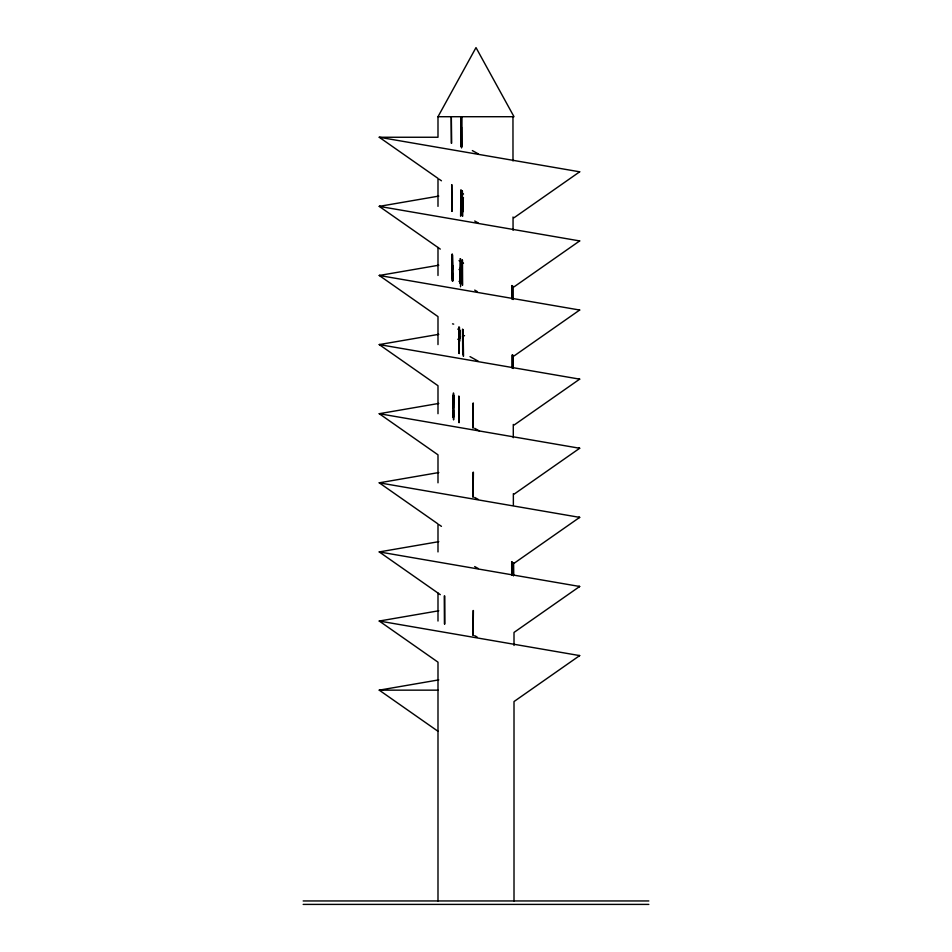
<?xml version="1.0" encoding="UTF-8"?>
<svg xmlns="http://www.w3.org/2000/svg" width="952" height="952" viewBox="0 0 952 952"><rect width="100%" height="100%" fill="white"/><g stroke="black" fill="none" stroke-linecap="round" stroke-linejoin="round"><path stroke-width="1.43" d="M444.822 624.036L444.822 596.095M452.355 278.9L452.355 273.153M453.176 395.318L453.259 408.348L453.711 395.163M512.473 568.475L512.473 564.12M473.18 610.518L473.061 635.496L473.394 610.565M511.902 298.738L511.95 285.517M511.938 567.273L511.95 564.322M460.102 336.484L460.137 330.582M460.447 281.899L460.53 267.143M460.542 286.814L460.697 258.98M460.935 215.021L461.065 190.114M459.138 422.664L458.816 395.984L458.816 422.45M459.804 341.042L459.84 336.615M459.209 353.597L459.471 327.286M459.887 283.446L460.113 258.611M473.311 403.208L473.061 428.162L473.061 403.172M460.601 216.282L460.911 190.007M473.406 472.335L473.061 497.277L473.061 472.275M460.958 144.894L461.268 127.092M460.899 146.418L461.458 116.715L461.815 146.608M437.991 116.715L476 47.6L514.009 116.715L437.991 116.715L437.991 137.255L379.241 137.255L437.991 178.381L437.991 206.37M514.009 217.77L579.673 171.812L379.241 137.255M514.009 286.885L579.673 240.927L379.241 206.37L440.288 249.103M514.009 355.988L579.673 310.031L379.241 275.473L437.991 316.599L437.991 344.588M514.009 425.104L579.673 379.146L379.241 344.588L437.991 385.715L437.991 413.703M514.009 494.219L579.673 448.261L379.241 413.703L437.991 454.83L437.991 482.819M514.009 563.334L579.673 517.376L379.241 482.819L437.991 523.933L437.991 551.922M461.458 199.087L463.517 197.945M459.007 269.559L461.458 268.202M457.781 339.352L460.232 337.996M462.493 336.734L464.54 335.592M438.777 196.1L379.241 206.37L380.205 206.37M578.709 171.979L579.673 171.812L578.709 171.812M438.777 265.215L379.241 275.473L380.205 275.473M578.709 241.082L579.673 240.927L578.709 240.927M438.777 334.33L379.241 344.588L380.205 344.588M578.709 310.197L579.673 310.031L578.709 310.031M438.777 403.434L379.241 413.703L380.205 413.703M578.709 379.312L579.673 379.146L578.709 379.146M438.777 472.549L379.241 482.819L380.205 482.819M578.709 448.428L579.673 448.261L578.709 448.261M438.777 541.664L379.241 551.922L440.288 594.667M578.709 517.531L579.673 517.376L578.709 517.376M438.777 610.779L379.241 621.037L437.991 662.164L437.991 900.949M578.709 586.646L579.673 586.48L514.009 632.437L514.009 645.468M437.991 731.279L379.241 690.152L438.777 679.883M578.709 655.761L579.673 655.595L514.009 701.553L514.009 900.949M452.355 270.273L452.914 265.846M380.205 551.922L379.241 551.922L579.673 586.48L578.709 586.48M380.205 621.037L379.241 621.037L579.673 655.595L578.709 655.595M379.241 690.152L437.991 690.152M303.176 900.949L648.824 900.949M303.176 904.4L648.824 904.4M452.509 323.858L453.699 324.132M472.347 150.583L478.261 153.867M461.458 192.911L463.517 194.053M474.679 220.995L478.261 222.982M459.007 260.658L463.517 263.168M459.007 281.399L461.458 282.756M474.679 290.098L477.071 291.431M457.781 329.094L460.232 330.451M470.014 356.619L478.261 361.201M474.679 428.329L479.451 430.982M474.679 497.444L478.261 499.431M474.679 566.547L478.261 568.546M474.679 635.662L477.071 636.995M439.146 179.178L441.442 180.797M439.146 524.742L441.442 526.361M452.938 280.935L452.45 254.731L452.688 280.816M463.517 356.131L463.077 329.57L463.303 356.084M462.398 190.971L462.731 216.128M462.493 198.54L462.66 211.832M453.58 395.211L453.699 408.277M462.529 329.225L462.72 354.346M462.077 190.769L462.22 215.854M462.482 260.134L462.612 285.207M462.862 329.44L463.017 354.144M451.498 143.3L451.308 116.715L451.462 143.347M451.772 184.664L451.95 211.249M452.248 254.089L452.426 280.685M453.283 393.152L453.45 419.653M451.7 184.771L451.855 211.404M452.105 254.315L452.26 280.947M452.831 409.907L452.878 417.321M444.263 595.964L444.429 623.941M462.172 259.944L462.303 285.005M461.589 147.738L461.458 116.715L461.458 147.655M461.803 192.994L461.815 197.397M513.485 562.668L513.521 575.912L513.402 562.656M511.938 561.966L511.962 575.198M512.961 116.715L512.997 160.959M513.045 216.996L513.057 230.265M513.104 286.314L513.128 299.523M513.199 355.286L513.211 368.483M513.283 424.425L513.295 437.682M513.354 493.648L513.366 505.429M512.366 285.921L512.378 299.118M512.438 354.87L512.45 368.079M512.14 564.286L512.14 567.178M511.688 561.858L511.712 575.103M462.981 198.302L462.993 211.665M453.699 409.753L453.711 417.154M452.819 395.413L452.819 408.42M512.14 285.921L512.14 298.952M512.14 355.036L512.14 368.067M458.816 326.869L458.816 353.335M453.699 393.235L453.699 419.713M437.991 247.484L437.991 275.473M437.991 593.048L437.991 621.037M461.399 127.032L461.303 144.716L461.375 127.044M511.843 575.175L511.819 561.93L511.855 575.187"/></g></svg>
